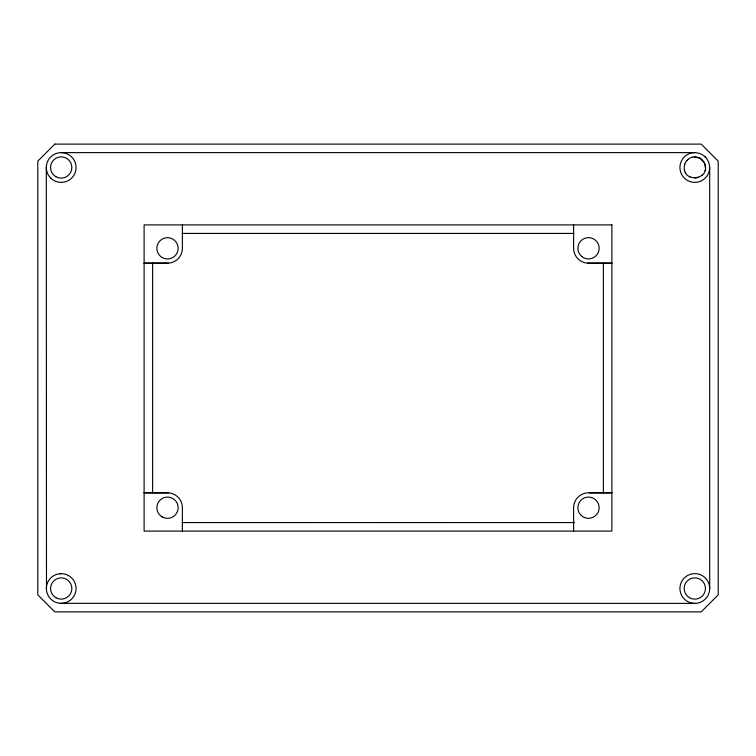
<?xml version="1.0" encoding="UTF-8"?>
<svg xmlns="http://www.w3.org/2000/svg" width="756" height="756" viewBox="0 0 756 756"><rect width="100%" height="100%" fill="white"/><g stroke="black" fill="none" stroke-linecap="round" stroke-linejoin="round"><path stroke-width="1.13" d="M705.386 167.964L705.046 164.657M46.305 588.499L46.485 586.637A14.855 14.855 0 0 1 58.439 573.908L62.153 573.672A14.855 14.855 0 0 1 76.072 588.499A14.855 14.855 0 0 1 62.153 603.326A14.855 14.855 0 0 1 46.485 590.36L46.305 167.501M684.53 164.855C680.627 184.303 713.154 180.089 704.016 162.19A10.631 10.631 0 0 0 694.811 156.87C690.086 156.879 685.701 160.272 684.53 164.855L684.766 164.213M704.904 170.676L705.093 170.147M687.091 160.253L687.865 159.544M702.532 174.749L701.757 175.458M691.636 157.409L692.165 157.22M697.986 177.594L694.707 178.123M59.97 573.719L61.255 573.615M694.348 156.927L700.132 158.297L704.195 162.616M168.437 263.154L144.112 263.183L168.437 263.154A14.884 14.884 0 0 0 182.385 248.299L182.385 224.91M589.434 492.846L611.887 492.817L589.434 492.846A14.884 14.884 0 0 0 573.615 507.701L573.615 531.09M61.189 152.617L694.811 152.617C698.922 152.759 703.042 154.432 705.773 157.541M182.12 233.415L573.88 233.415M182.083 522.566L574.598 522.557M60.291 603.326L694.811 603.382M587.563 263.154L611.887 263.183L587.563 263.154A14.884 14.884 0 0 1 573.615 248.299L573.615 224.91M168.437 492.846L144.112 492.817L168.437 492.846A14.884 14.884 0 0 1 182.385 507.701L182.385 531.09M689.415 176.649L689.926 176.885M704.545 156.369C707.862 159.053 709.525 163.315 709.695 167.501L709.695 588.499A14.884 14.884 0 0 1 687.365 601.389A14.884 14.884 0 0 1 687.365 575.609A14.884 14.884 0 0 1 709.695 588.499M685.38 172.274L685.664 172.897M684.482 169.798L684.577 170.346M603.382 262.918L603.382 493.082M152.617 262.918L152.617 493.063M709.695 167.501A14.884 14.884 0 0 1 694.811 182.385A14.884 14.884 0 0 1 679.928 167.501A14.884 14.884 0 0 1 694.811 152.617M54.81 144.112L37.8 161.123L37.8 594.877L54.81 611.887L701.19 611.887L718.2 594.877L718.2 161.123L701.19 144.112L54.81 144.112M611.887 224.91L144.112 224.91L144.112 531.09L611.887 531.09L611.887 224.91M50.661 178.029A14.884 14.884 0 0 0 75.562 171.357A14.884 14.884 0 0 0 57.333 153.128A14.884 14.884 0 0 0 50.661 178.029M581.827 256.549A10.631 10.631 0 0 0 599.017 249.943A10.631 10.631 0 0 0 584.7 238.357A10.631 10.631 0 0 0 581.827 256.549M162.2 257.522A10.631 10.631 0 0 0 178.151 248.318A10.631 10.631 0 0 0 162.2 239.104A10.631 10.631 0 0 0 162.2 257.522M582.498 516.471A10.631 10.631 0 0 0 599.102 508.514A10.631 10.631 0 0 0 583.906 498.119A10.631 10.631 0 0 0 582.498 516.471M162.19 516.906A10.631 10.631 0 0 0 178.132 507.701A10.631 10.631 0 0 0 162.19 498.497A10.631 10.631 0 0 0 162.19 516.906M689.491 597.703A10.631 10.631 0 0 0 705.442 588.499A10.631 10.631 0 0 0 689.491 579.294A10.631 10.631 0 0 0 689.491 597.703M55.868 176.706A10.631 10.631 0 0 0 71.82 167.501A10.631 10.631 0 0 0 55.868 158.297A10.631 10.631 0 0 0 55.868 176.706M55.906 597.703A10.631 10.631 0 0 0 71.848 588.499A10.631 10.631 0 0 0 55.906 579.294A10.631 10.631 0 0 0 55.906 597.703"/></g></svg>
